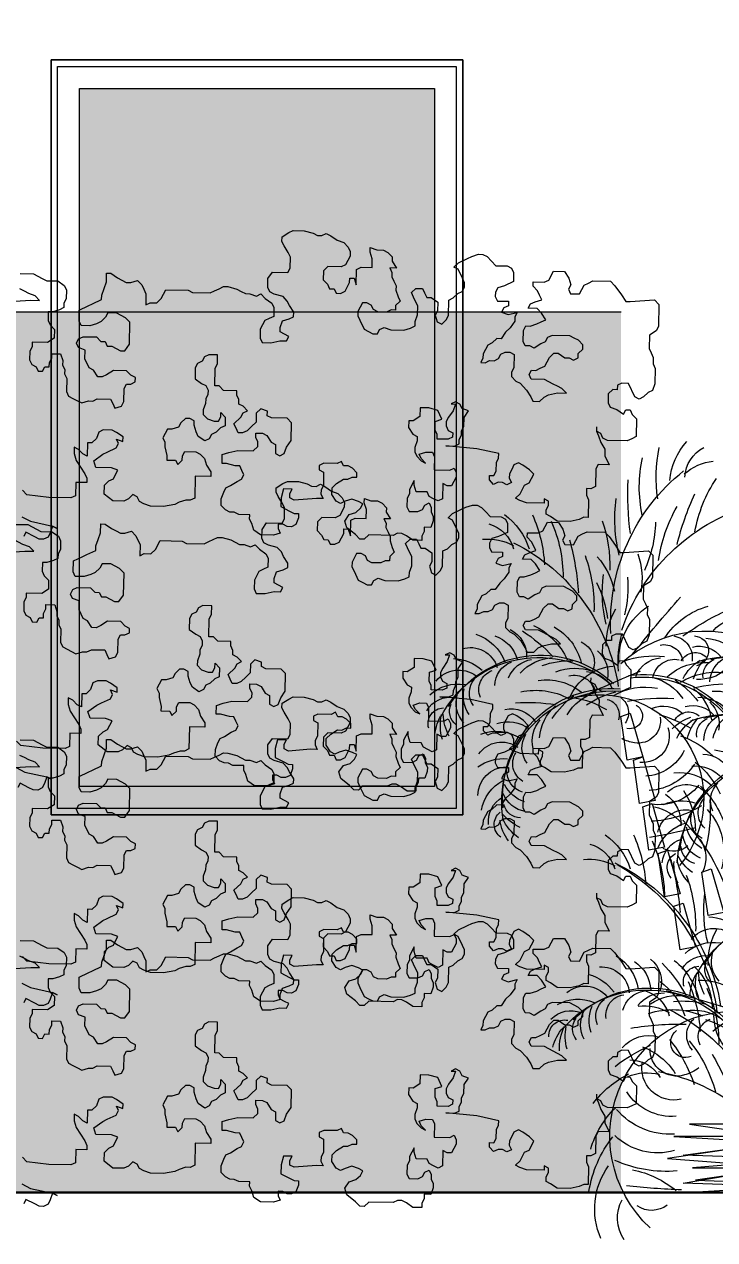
# Model space of a CAD drawing. Header units: metres. Extents: x -44 to 358, y -286 to 66.
# Drawn here: x 191.524 to 193.536, y 25.864 to 29.405 of the extents above; entities that cross this region are included whole.
import ezdxf

# ---------------------------------------------------------------- set-up
doc = ezdxf.new("R2010")
doc.units = ezdxf.units.M
doc.header["$LTSCALE"] = 0.3
doc.header["$PDMODE"] = 3
for name, color, linetype, lineweight in [('A-GLAZ', 7, 'Continuous', 9), ('A-WALL', 7, 'Continuous', 30), ('arbustos', 95, 'Continuous', 0), ('EL0', 7, 'Continuous', 15)]:
    doc.layers.add(name, color=color, linetype=linetype, lineweight=lineweight)
doc.layers.add('DIMENSIONES', color=7, linetype='Continuous')
doc.layers.add('matas', color=74, linetype='Continuous', lineweight=0, transparency=0.6)
doc.layers.add('palmas', color=7, linetype='Continuous', lineweight=0, true_color=0x98b285)
doc.layers.add('PUERTA', color=2, linetype='Continuous', plot=False)
doc.styles.add('ESC100-2mm', font='arial.ttf', dxfattribs={"height": 0.15})
doc.dimstyles.new('DIMS100', dxfattribs={"dimtxt": 0.15, "dimasz": 0.2, "dimexe": 0.1, "dimexo": 0.1, "dimgap": 0.05, "dimtad": 2, "dimzin": 4, "dimdsep": 46, "dimtxsty": 'ESC100-2mm', "dimblk": 'DOTSMALL', "dimcen": 0.1, "dimdle": 0.1, "dimclrd": 256, "dimclre": 256, "dimclrt": 1, "dimadec": 0, "dimazin": 0, "dimtfac": 1, "dimtix": 1, "dimtmove": 2, "dimatfit": 3, "dimfxl": 1, "dimtolj": 1, "dimtzin": 0, "dimlwd": -1, "dimarcsym": 0})

# ---------------------------------------------------------------- blocks, each defined once
blk = doc.blocks.new('M_Fixed1 - VENTANA FIJA 1_20 X 2_20-975470-West')
at = {"layer": 'A-GLAZ'}
for p, q in [((-15.273, 3), (-15.273, 2.0792)), ((-14.073, 3), (-15.273, 3)), ((-15.254, 2.981), (-14.092, 2.981)), ((-15.254, 2.0792), (-15.254, 2.981)), ((-14.092, 2.981), (-14.092, 2.0792)), ((-14.073, 2.0792), (-14.073, 3)), ((-15.19, 2.917), (-14.156, 2.917)), ((-15.19, 2.0792), (-15.19, 2.917)), ((-14.156, 2.917), (-14.156, 2.0792)), ((-15.273, 2.0792), (-15.273, 0.8)), ((-15.254, 1.7762), (-15.254, 2.0792)), ((-15.19, 1.3286), (-15.19, 2.0792)), ((-14.156, 2.0792), (-14.156, 0.883)), ((-14.092, 2.0792), (-14.092, 0.819)), ((-14.073, 0.8), (-14.073, 2.0792)), ((-15.254, 1.228), (-15.254, 1.7754)), ((-15.19, 1.0916), (-15.19, 1.3279)), ((-15.254, 0.819), (-15.254, 1.2277)), ((-15.19, 0.883), (-15.19, 1.0909)), ((-14.156, 0.883), (-15.19, 0.883)), ((-14.89, 0.819), (-15.254, 0.819)), ((-14.092, 0.819), (-14.89, 0.819)), ((-15.273, 0.8), (-14.1561, 0.8)), ((-14.1551, 0.8), (-14.073, 0.8))]:
    blk.add_line(p, q, dxfattribs=at)
blk = doc.blocks.new('_DotSmall')
at = {"layer": 'PUERTA', "color": 0, "linetype": 'Continuous', "const_width": 0.5}
blk.add_lwpolyline([(-0.0625, 0, 1), (0.0625, 0, 1)], format="xyb", close=True, dxfattribs=at)
blk = doc.blocks.new('*D988')
at = {"layer": 'DEFPOINTS', "color": 0, "transparency": 16777216}
for p in [(193.5192, 36.7058), (178.5755, 26.3012), (178.8578, 26.3012)]:
    blk.add_point(p, dxfattribs=at)
at = {"layer": 'DIMENSIONES', "transparency": 16777216}
blk.add_line((178.5755, 36.8058), (178.5755, 26.2012), dxfattribs=at)
at = {"layer": 'DIMENSIONES', "lineweight": -2, "transparency": 16777216}
for p, q in [((178.6755, 36.7058), (178.5755, 36.7058)), ((178.6755, 26.3012), (178.5755, 26.3012))]:
    blk.add_line(p, q, dxfattribs=at)
at = {"layer": 'DIMENSIONES', "transparency": 16777216, "xscale": 0.2, "yscale": 0.2, "zscale": 0.2}
for p, rotation in [((178.5755, 36.7058), 90), ((178.5755, 26.3012), 270)]:
    blk.add_blockref('_DotSmall', p, dxfattribs=dict(at, rotation=rotation))
at = {"layer": 'DIMENSIONES', "color": 5, "transparency": 16777216, "insert": (178.449, 31.5035), "char_height": 0.15, "attachment_point": 5, "rotation": 90, "style": 'ESC100-2mm'}
blk.add_mtext('\\A1;10.40', dxfattribs=at)
blk = doc.blocks.new('A$C65AF79D4')
at = {"layer": 'matas'}
for p, q in [((1525.8, 1611.7), (1487.7, 1478.3)), ((1554.4, 1602.1), (1525.8, 1611.7)), ((1535.4, 1468.7), (1554.4, 1602.1)), ((1487.7, 1478.3), (1449.5, 1344.9)), ((1487.7, 1478.3), (1535.4, 1468.7)), ((1516.3, 1468.7), (1487.7, 1478.3)), ((1497.2, 1335.3), (1516.3, 1468.7)), ((1449.5, 1344.9), (1497.2, 1335.3)), ((1459.1, 1335.3), (1420.9, 1201.9)), ((1487.7, 1325.8), (1459.1, 1335.3)), ((1468.6, 1192.4), (1487.7, 1325.8)), ((1411.4, 1192.4), (1373.2, 1059)), ((1440, 1182.9), (1411.4, 1192.4)), ((1420.9, 1201.9), (1468.6, 1192.4)), ((1420.9, 1049.4), (1440, 1182.9)), ((1277.9, 1135.2), (1239.7, 1001.8)), ((1306.5, 1125.7), (1277.9, 1135.2)), ((1287.4, 992.3), (1306.5, 1125.7)), ((1373.2, 1059), (1420.9, 1049.4)), ((1363.7, 1030.4), (1325.6, 897)), ((1392.3, 1020.9), (1363.7, 1030.4)), ((1373.2, 887.5), (1392.3, 1020.9)), ((1239.7, 1001.8), (1287.4, 992.3)), ((1325.6, 897), (1373.2, 887.5)), ((1344.6, 353.8), (1087.1, 315.7)), ((1173, 353.8), (1344.6, 353.8)), ((1392.3, 315.7), (1058.5, 296.6)), ((1087.1, 315.7), (1392.3, 315.7)), ((1363.7, 258.5), (1087.1, 296.6)), ((1087.1, 296.6), (1411.4, 249)), ((1411.4, 249), (791.5, 201.4)), ((848.7, 258.5), (1335.1, 220.4)), ((1058.5, 249), (1363.7, 258.5)), ((1335.1, 220.4), (1058.5, 220.4)), ((1058.5, 220.4), (1325.6, 182.3)), ((1363.7, 172.8), (1144.4, 210.9)), ((1049, 163.2), (1363.7, 172.8)), ((1354.2, 144.2), (1049, 163.2)), ((1325.6, 182.3), (1058.5, 172.8)), ((896.4, 144.2), (1354.2, 144.2))]:
    blk.add_line(p, q, dxfattribs=at)
for centre, radius, start, end in [((1249.9, 2329.7), 108.7, 2.8748, 62.3698), ((1200.9, 2306.3), 204.9, 5.2091, 42.0881), ((1007.4, 2334.3), 439, 351.3348, 11.9587), ((1257.3, 2230.3), 153.9, 47.8771, 84.7202), ((1079.2, 2305.5), 419, 348.035, 12.2414), ((996.1, 1891.3), 590, 356.5728, 51.6083), ((914.7, 2096.3), 419, 9.821, 34.0275), ((660.7, 2280.2), 872.8, 352.2078, 3.0234), ((535.6, 1917.5), 872.8, 13.9938, 24.8094), ((991.3, 1680.8), 590, 18.3589, 73.3943), ((977.7, 2014.3), 465.8, 8.0967, 29.6144), ((1107.2, 2206), 465.8, 346.3107, 7.8284), ((1837.4, 2208.6), 389.2, 181.6466, 204.2836), ((1977.6, 2067.3), 389.2, 159.8606, 182.4975), ((2150.6, 2028.2), 419, 155.791, 179.9974), ((2226.7, 2041.5), 439, 156.0737, 176.6976), ((2031.6, 2054.3), 204.9, 125.9443, 162.8233), ((1988.5, 2087.3), 108.7, 105.6626, 165.1576), ((2145.9, 1605.8), 590, 116.4241, 171.4596), ((2554.7, 1916.7), 872.8, 165.009, 175.8246), ((1960.7, 1991.6), 153.9, 83.3122, 120.1553), ((1713.5, 2023.9), 223.8, 160.0727, 190.6057), ((1794, 1941.8), 223.8, 138.2867, 168.8197), ((2102.5, 1936.7), 465.8, 160.204, 181.7217), ((1881.8, 1998.6), 348.7, 175.149, 194.0882), ((1940.9, 1855.8), 348.7, 153.363, 172.3022), ((1222.3, 1981.5), 389.2, 345.5349, 8.1718), ((1226.4, 1717.4), 230.5, 32.6053, 74.6687), ((-2378.9, -1334.7), 4997.2, 38.7401, 41.3644), ((1368.3, 1775.6), 192.9, 356.7038, 58.2816), ((1190.8, 1795.2), 106.6, 39.2112, 106.1063), ((884.3, 1178.5), 824.4, 54.3706, 66.1781), ((1375.8, 1820.7), 223.8, 359.2127, 29.7457), ((1297, 1481.4), 382.4, 47.675, 193.4443), ((1844.5, 1725.7), 173.2, 119.5823, 166.2721), ((1915.3, 1686.4), 215.6, 115.5398, 155.4907), ((2149.6, 1421.5), 531.2, 123.552, 136.8451), ((1932, 1788), 88.6, 115.3589, 183.5448), ((1301.4, 1712.5), 129.5, 92.9222, 144.4379), ((1297.8, 1800.7), 82, 144.2541, 252.6427), ((1332.2, 1802.6), 46.1, 93.356, 257.8398), ((1403.1, 1782), 67.4, 98.9374, 188.9654), ((1214.3, 1767), 348.7, 355.7302, 14.6694), ((1704.2, 1767.8), 68.4, 113.7259, 203.7349), ((1976.8, 1746.3), 109.2, 109.4857, 164.3414), ((2040.2, 1721.3), 138.7, 107.3811, 159.7079), ((1314.6, 1733.4), 83.8, 75.5848, 144.1444), ((1327, 1749.3), 48.4, 28.7904, 133.9232), ((1422, 1764), 57.9, 77.3653, 172.5769), ((1452.2, 1494.3), 292.9, 71.1455, 96.184), ((1800.9, 1459.5), 330.6, 31.6098, 132.6879), ((1684.3, 1734.1), 90.1, 129.7822, 193.326), ((2015.7, 1727.2), 85.9, 72.907, 162.9518), ((1204, 1454.5), 330.6, 76.8291, 177.9073), ((1220.6, 1436.7), 348.3, 73.5747, 175.0661), ((1194.1, 1704.8), 87.8, 2.2514, 61.5427), ((1249.9, 1726), 53.4, 353.4074, 69.612), ((1297.4, 1594.6), 173.2, 48.2361, 94.9259), ((1192.3, 1676.5), 145.5, 16.3067, 43.7906), ((1235.2, 1649.3), 146.4, 28.2155, 58.4665), ((1389.2, 1708.7), 68.4, 10.7733, 100.7824), ((1424.7, 1692.2), 90.1, 21.1823, 84.7261), ((1563.7, 1596.2), 160.8, 23.1018, 84.6795), ((1805.8, 1443.1), 339.3, 27.6438, 130.7287), ((1695.6, 1589.9), 159.8, 68.7894, 109.7881), ((1705.5, 1486.9), 285.9, 71.5445, 90.8148), ((1754.8, 1637), 145.8, 42.1641, 86.1207), ((1811.1, 1682.8), 95.7, 23.3914, 79.5765), ((1863.7, 1696.5), 76.8, 0.1277, 70.1807), ((2073.7, 1638.9), 140.9, 92.6091, 131.937), ((1489.4, 1383.5), 339.3, 83.7795, 186.8644), ((1484.2, 1399.9), 330.6, 81.8203, 182.8985), ((1261.3, 1522), 215.6, 59.0175, 98.9684), ((1319.5, 1869.9), 154.5, 252.6427, 271.1094), ((1547.2, 1476.5), 285.9, 123.6935, 142.9638), ((1497, 1567), 159.8, 104.7201, 145.7188), ((-81.1, -2113.8), 4164.3, 65.1381, 67.7623), ((1662.9, 1649.4), 90.1, 92.1218, 155.6656), ((1698, 1660.1), 68.4, 76.0655, 166.0746), ((1783.4, 1541), 173.2, 81.922, 128.6118), ((1927, 1684.1), 62.7, 337.5109, 69.3518), ((2050.9, 1655.6), 88.6, 38.1462, 126.7141), ((1952.4, 1674.2), 66.3, 324.1047, 39.7671), ((1261.9, 1591.5), 88.6, 81.2326, 169.8005), ((1218.3, 1171.1), 531.2, 77.6632, 90.9562), ((1421.6, 1572.2), 145.8, 128.3876, 172.3442), ((1479.4, 1500.1), 192.1, 59.0032, 101.0666), ((1586.2, 1356.9), 330.6, 353.9494, 95.0276), ((1580.1, 1340.9), 339.3, 349.9834, 93.0684), ((1505.5, 1410.7), 274.2, 55.7592, 76.4836), ((1582.6, 1524.4), 159.8, 31.129, 72.1277), ((1815.5, 1466.6), 215.6, 77.8795, 117.8304), ((1931, 1665.8), 106, 326.8228, 11.596), ((2052.6, 1572), 129.5, 47.7029, 99.2186), ((1320.3, 1531.6), 129.5, 90.7893, 142.305), ((1349.2, 1578.1), 95.7, 134.9317, 191.1169), ((1619.4, 1350.1), 318.7, 74.0729, 219.8422), ((1423.6, 971.2), 687, 80.7686, 92.576), ((1587.2, 1613.8), 56.2, 125.3353, 215.3633), ((1608, 1607.4), 48.3, 103.7632, 198.9748), ((1730.5, 1417.3), 244.1, 97.5434, 122.582), ((1527.5, 1436.9), 285.9, 33.8841, 53.1544), ((1839.1, 1113.8), 531.2, 85.8916, 99.1847), ((1971.6, 1642.8), 87.8, 317.0321, 16.3234), ((2025.9, 1618.1), 53.4, 308.1881, 24.3927), ((2076.7, 1577.4), 83.8, 30.3655, 98.925), ((1213.3, 1277.5), 330.6, 74.6962, 175.7744), ((1228.1, 1268.9), 339.3, 70.7302, 173.8152), ((1167.4, 1517.1), 106, 9.9092, 54.6825), ((1212.7, 1527.9), 87.8, 0.1185, 59.4098), ((1334.2, 1552), 83.8, 73.4519, 142.0115), ((1347.2, 1567.5), 48.4, 26.6575, 131.7904), ((1554.9, 1199.4), 425, 106.1009, 120.3401), ((1423.9, 1545), 88.9, 65.6091, 132.5042), ((1526.7, 1602.9), 38.4, 119.7539, 284.2378), ((1658.2, 1525.5), 145.8, 4.5037, 48.4603), ((1890.7, 1536.9), 88.6, 77.6985, 145.8844), ((1953, 1612.3), 145.5, 331.0874, 358.5713), ((2096.8, 1579.8), 48.4, 343.571, 88.7039), ((1961.2, 1574.5), 146.4, 342.9962, 13.2472), ((1986.3, 1535.3), 138, 0.7082, 29.1484), ((1269.3, 1547), 53.4, 351.2746, 67.4792), ((1209.8, 1499.7), 145.5, 14.1738, 41.6577), ((1251.7, 1470.9), 146.4, 26.0826, 56.3336), ((1298, 1468.5), 138, 43.7946, 72.2348), ((1487.8, 1542.2), 81.4, 161.1055, 276.2383), ((1501.8, 1588.8), 68.3, 170.652, 279.0406), ((1730.7, 1527.4), 95.7, 345.731, 41.9161), ((1900.7, 1476.5), 109.2, 71.8253, 126.6811), ((1462.3, 1287.3), 270.9, 109.5847, 134.6235), ((1492.3, 1648.5), 128.8, 279.0406, 297.5073), ((1780.8, 1506.2), 76.8, 322.4674, 32.5203), ((1935.6, 1418), 138.7, 69.7207, 122.0475), ((1344.5, 973.9), 531.2, 98.3293, 111.6224), ((1485, 1556.6), 137.2, 205.1866, 267.1375), ((1823.2, 1457.7), 62.7, 299.8505, 31.6915), ((1919.8, 1437.7), 85.9, 35.2467, 125.2914), ((1045.2, 1156.8), 330.6, 6.387, 107.4652), ((1042.7, 1139.8), 339.3, 2.4211, 105.506), ((1303.8, 1398.1), 88.6, 90.1362, 158.3221), ((1477.9, 1264.3), 248.6, 127.4233, 156.0302), ((1479.8, 1554), 179.3, 212.9558, 266.1037), ((1911.9, 1332.3), 140.9, 54.9488, 94.2767), ((1326.6, 1341.3), 109.2, 84.263, 139.1187), ((1373.3, 1291.7), 138.7, 82.1584, 134.4851), ((1837.3, 1434.3), 66.3, 286.4444, 2.1067), ((1903.9, 1359.4), 88.6, 0.4858, 89.0537), ((1517.5, 1174.7), 297.4, 134.0084, 163.6893), ((1203.1, 1344.5), 76.8, 334.905, 44.9579), ((1353.6, 1307.5), 85.9, 47.6843, 137.729), ((1439.8, 1490.2), 158.4, 218.6598, 278.1549), ((1815.3, 1440.7), 106, 289.1624, 333.9357), ((1854.2, 1292.1), 129.5, 10.0425, 61.5582), ((1719.8, 1309.5), 439, 175.1757, 195.7995), ((1255, 1306.2), 62.7, 312.2881, 44.1291), ((1531.2, 1257.7), 204.9, 145.0462, 181.9252), ((1368.5, 1202.9), 140.9, 67.3864, 106.7143), ((1479.7, 1274.8), 108.7, 124.7645, 184.2595), ((1833.3, 1397.7), 87.8, 279.3717, 338.663), ((1876.6, 1281.7), 83.8, 352.7051, 61.2647), ((1426.8, 1188.4), 187.6, 136.8228, 196.318), ((1273.8, 1286.5), 66.3, 298.882, 14.5444), ((1476.9, 1603.3), 322.5, 238.419, 267.359), ((1354.9, 1227.7), 88.6, 12.9234, 101.4913), ((1484.7, 1175.3), 153.9, 102.4142, 139.2573), ((1861.2, 1345), 53.4, 270.5278, 346.7324), ((1805, 1396), 145.5, 293.427, 320.9109), ((1894, 1271.4), 48.4, 305.9107, 51.0436), ((1786, 871.3), 590, 135.526, 190.5615), ((1320.9, 1151.3), 129.5, 22.4802, 73.9959), ((1783.4, 1350), 146.4, 305.3358, 335.5868), ((1788.4, 1304), 138, 323.0478, 351.488), ((1250.9, 1288), 106, 301.6, 346.3733), ((1277.7, 1249.9), 87.8, 291.8093, 351.1007), ((1770.4, 3017.9), 1812, 255.893, 260.366), ((1916.2, 1059), 439, 155.6413, 176.2652), ((1721.2, 1073.2), 204.9, 125.5119, 162.3908), ((1393.7, 1169), 99.3, 144.439, 206.3898), ((1316.4, 1204.4), 53.4, 282.9654, 359.17), ((1393, 1255), 65.8, 228.5624, 299.3316), ((1345, 1145.9), 83.8, 5.1428, 73.7023), ((1839.9, 1046.3), 419, 155.3585, 179.5649), ((1678.4, 1106.6), 108.7, 105.2301, 164.7251), ((1832.1, 623.9), 590, 115.9917, 171.0271), ((1250.4, 1242.1), 145.5, 305.8647, 333.3485), ((1239.2, 1192.6), 146.4, 317.7734, 348.0244), ((2243.2, 931.7), 872.8, 164.5766, 175.3922), ((1254, 1148.7), 138, 335.4855, 3.9256), ((1364.2, 1139.6), 48.4, 318.3483, 63.4812), ((1649.8, 1011.1), 153.9, 82.8798, 119.7229), ((1862.2, 618.5), 607.1, 119.1416, 172.4829), ((1791.2, 955.1), 465.8, 159.7716, 181.2893), ((911.3, 1006.6), 389.2, 345.1024, 7.7394), ((1018.9, 668.5), 330.6, 31.6098, 132.6879), ((1023.8, 652.1), 339.3, 27.6438, 130.7287), ((1291.7, 848), 140.9, 92.6091, 131.937), ((1268.9, 864.7), 88.6, 38.1462, 126.7141), ((1063.6, 844.6), 223.8, 358.7803, 29.3133), ((1270.6, 781), 129.5, 47.7029, 99.2186), ((1189.6, 851.9), 87.8, 317.0321, 16.3234), ((1294.7, 786.4), 83.8, 30.3655, 98.925), ((1519.1, 789.7), 88.6, 128.483, 196.6689), ((1639.6, 749.4), 138.7, 120.5052, 172.832), ((1448, 709.2), 173.2, 132.7065, 179.3963), ((1243.9, 827.1), 53.4, 308.1881, 24.3927), ((1526, 687), 215.6, 128.664, 168.6149), ((1314.8, 788.9), 48.4, 343.571, 88.7039), ((1814.3, 482.3), 531.2, 136.6761, 149.9692), ((1572.2, 759.4), 109.2, 122.6098, 177.4656), ((1614.4, 749.6), 85.9, 86.0312, 176.0759), ((1310.9, 601.4), 192.9, 87.797, 149.3748), ((1171, 821.4), 145.5, 331.0874, 358.5713), ((1749.9, 612.1), 439, 156.0737, 176.6976), ((1179.2, 783.6), 146.4, 342.9962, 13.2472), ((1204.3, 744.4), 138, 0.7082, 29.1484), ((1554.8, 624.9), 204.9, 125.9443, 162.8233), ((1691, 676.8), 140.9, 105.7333, 145.0612), ((1466, 440), 330.6, 44.7339, 145.8121), ((2684.7, -4070.7), 4997.2, 104.7143, 107.3385), ((1474.6, 425.2), 339.3, 40.7679, 143.8529), ((1673.7, 598.8), 419, 155.791, 179.9974), ((1380.9, 602.4), 145.8, 55.2882, 99.2448), ((1511.7, 657.9), 108.7, 105.6626, 165.1576), ((1425.3, 659.8), 95.7, 36.5155, 92.7006), ((1473.4, 685.2), 76.8, 13.2519, 83.3048), ((1537.8, 687.4), 62.7, 350.635, 82.476), ((1665, 687.8), 88.6, 51.2703, 139.8382), ((1366.9, 445.1), 285.9, 84.6686, 103.9389), ((1483.9, 562.2), 153.9, 83.3122, 120.1553), ((1564.8, 683.6), 66.3, 337.2289, 52.8912), ((1685.7, 606.8), 129.5, 60.827, 112.3427), ((1545.9, 670.6), 106, 339.9469, 24.7202), ((1669.1, 176.4), 590, 116.4241, 171.4596), ((1205.9, 317.5), 382.4, 312.6343, 98.4037), ((1084.3, 414.8), 292.9, 49.8946, 74.9332), ((1109, 688.1), 160.8, 297.8691, 359.4469), ((1373.3, 411.5), 274.2, 106.5437, 127.2681), ((1333.9, 543.2), 159.8, 81.9135, 122.9122), ((1259.9, 621.7), 57.9, 333.5017, 68.7134), ((1396.1, 473.9), 230.5, 71.41, 113.4733), ((1285.6, 626.1), 67.4, 317.1133, 47.1412), ((1590.6, 657.3), 87.8, 330.1562, 29.4475), ((1707.9, 617.5), 83.8, 43.4896, 112.0492), ((1649.2, 645.6), 53.4, 321.3123, 37.5169), ((1726.9, 624.4), 48.4, 356.6952, 101.8281), ((1355.9, 603.6), 46.1, 248.2388, 52.7227), ((1379.3, -164.1), 824.4, 79.9005, 91.708), ((1579.5, 623.4), 145.5, 344.2115, 11.6954), ((1596, 588.5), 146.4, 356.1203, 26.3713), ((1629.4, 556), 138, 13.8323, 42.2725), ((1668.9, 342.6), 419, 140.5431, 164.7495), ((1745.9, 335.4), 439, 140.8259, 161.4497), ((1469.1, 518.6), 106.6, 39.9723, 106.8675), ((2029.4, 128.7), 872.8, 149.7612, 160.5767), ((1383.4, 582.9), 82, 253.436, 1.8245), ((1561, 399), 204.9, 110.6964, 147.5754), ((1259, 128), 510, 52.1364, 66.3756), ((1404.1, 652.4), 154.5, 234.9692, 253.436), ((1392.7, 525.3), 97.7, 256.2382, 11.3711), ((1528.1, 442.2), 108.7, 90.4147, 149.9097), ((1553.3, -63.7), 590, 101.1762, 156.2117), ((1476.1, 357.2), 153.9, 68.0644, 104.9075), ((1383, 218), 325.1, 37.853, 62.8919), ((1398.2, 542), 164.7, 265.3391, 327.2899), ((1404.1, 538.1), 215.1, 266.3728, 319.5208), ((1360.8, 193.1), 298.3, 16.4463, 45.0532), ((1441.6, 455.8), 190.1, 254.3216, 313.8168), ((1299.6, 92.8), 356.9, 8.7873, 38.4681), ((1415.2, 596.2), 387, 265.1176, 294.0575), ((1409.7, 94.7), 225.1, 336.1585, 35.6538), ((1575.8, -79.1), 298.3, 101.0254, 129.6323), ((1288.4, 2325.3), 2174.4, 272.1105, 276.5836), ((1446, 66.5), 119.1, 326.0867, 28.0376), ((1460.3, 168.7), 78.9, 233.145, 303.9141)]:
    blk.add_arc(centre, radius, start, end, dxfattribs=at)
blk = doc.blocks.new('cay11')
at = {"layer": 'palmas'}
for points in [[(-2819.7, -72.6), (-2819.7, -43.6), (-2834.3, -14.5), (-2848.8, 29), (-2877.9, 72.6), (-2877.9, 116.2), (-2907, 174.2), (-2834.3, 174.2), (-2819.7, 203.3), (-2819.7, 319.4), (-2790.7, 334), (-2761.6, 334), (-2761.6, 377.5), (-2776.1, 406.6), (-2776.1, 522.7), (-2747.1, 522.7), (-2718, 537.2), (-2659.9, 551.8), (-2572.7, 551.8), (-2529, 522.7), (-2500, 508.2), (-2500, 479.2), (-2514.5, 450.1), (-2514.5, 421.1), (-2485.4, 406.6), (-2485.4, 435.6), (-2369.2, 435.6), (-2325.6, 421.1), (-2296.5, 406.6), (-2325.6, 377.5), (-2354.6, 319.4), (-2383.7, 304.9), (-2412.8, 246.8), (-2383.7, 217.8), (-2340.1, 188.8), (-2311, 174.2), (-2282, 188.8), (-2267.4, 217.8), (-2252.9, 246.8), (-2252.9, 275.9), (-2267.4, 304.9), (-2238.4, 319.4), (-2209.3, 304.9), (-2180.2, 304.9), (-2151.1, 319.4), (-2122.1, 290.4), (-2122.1, 261.4), (-2151.1, 261.4), (-2165.7, 232.3), (-2165.7, 174.2), (-2180.2, 145.2), (-2180.2, 116.2), (-2034.9, 87.1), (-1831.4, 72.6), (-1889.5, 72.6), (-1918.6, 58.1), (-1918.6, 29), (-1933.1, 0), (-1933.1, -29), (-1947.7, -58.1), (-1947.7, -116.2), (-1976.7, -159.7), (-1933.1, -174.2), (-1918.6, -203.3), (-1889.5, -217.8), (-1860.5, -203.3), (-1889.5, -203.3), (-1875, -159.7), (-1845.9, -116.2), (-1831.4, -87.1), (-1831.4, -58.1), (-1845.9, -29), (-1875, -14.5), (-1875, 14.5), (-1845.9, 29), (-1773.2, 29), (-1773.2, 0), (-1758.7, -29), (-1758.7, -87.1), (-1802.3, -101.6), (-1773.2, -159.7), (-1715.1, -174.2), (-1657, -174.2), (-1657, -116.2), (-1613.4, -87.1), (-1584.3, -87.1), (-1584.3, -43.6), (-1613.4, 0), (-1642.4, 14.5), (-1642.4, 43.6), (-1627.9, 87.1), (-1627.9, 116.2), (-1642.4, 145.2), (-1671.5, 174.2), (-1700.6, 188.8), (-1671.5, 159.7), (-1657, 130.7), (-1700.6, 116.2), (-1744.2, 116.2), (-1758.7, 145.2), (-1758.7, 232.3), (-1860.5, 232.3), (-1889.5, 217.8), (-1904.1, 246.8), (-1904.1, 275.9), (-1875, 334), (-1845.9, 334), (-1816.8, 319.4), (-1816.8, 421.1), (-1787.8, 435.6), (-1758.7, 421.1), (-1729.6, 406.6), (-1715.1, 377.5), (-1642.4, 377.5), (-1627.9, 334), (-1627.9, 304.9), (-1598.8, 363), (-1598.8, 392), (-1584.3, 421.1), (-1584.3, 479.2), (-1598.8, 508.2), (-1657, 508.2), (-1686, 493.7), (-1700.6, 464.6), (-1729.6, 450.1), (-1744.2, 479.2), (-1744.2, 508.2), (-1758.7, 537.2), (-1758.7, 566.3), (-1744.2, 609.8), (-1700.6, 609.8), (-1700.6, 638.9), (-1686, 667.9), (-1686, 697), (-1627.9, 697), (-1584.3, 667.9), (-1555.2, 653.4), (-1526.2, 653.4), (-1497.1, 667.9), (-1337.2, 667.9), (-1308.1, 697), (-1279.1, 697), (-1250, 667.9), (-1191.9, 624.4), (-1177.3, 580.8), (-1206.4, 537.2), (-1250, 522.7), (-1279.1, 493.7), (-1293.6, 464.6), (-1264.5, 450.1), (-1220.9, 435.6), (-1177.3, 450.1), (-1148.2, 464.6), (-1119.2, 450.1), (-1090.1, 406.6), (-1090.1, 363), (-1119.2, 334), (-1162.8, 304.9), (-1191.9, 304.9), (-1220.9, 290.4), (-1250, 290.4), (-1250, 261.4), (-1220.9, 232.3), (-1191.9, 217.8), (-1162.8, 217.8), (-1148.2, 188.8), (-1119.2, 203.3), (-1032, 203.3), (-1002.9, 217.8), (-1002.9, 246.8), (-1032, 261.4), (-1032, 348.5), (-1017.4, 377.5), (-1017.4, 406.6), (-1032, 435.6), (-988.4, 435.6), (-843, 450.1), (-813.9, 435.6), (-813.9, 406.6), (-828.5, 377.5), (-770.3, 377.5), (-755.8, 435.6), (-755.8, 493.7), (-813.9, 522.7), (-843, 537.2), (-872.1, 537.2), (-872.1, 566.3), (-857.6, 609.8), (-828.5, 624.4), (-799.4, 624.4), (-770.3, 609.8), (-741.3, 609.8), (-741.3, 638.9), (-755.8, 667.9), (-712.2, 682.4), (-625, 682.4), (-581.4, 653.4), (-566.9, 609.8), (-552.3, 580.8), (-552.3, 551.8), (-479.6, 551.8), (-450.6, 537.2), (-421.5, 537.2), (-392.4, 522.7), (-363.4, 493.7), (-363.4, 450.1), (-377.9, 406.6), (-392.4, 377.5), (-421.5, 363), (-465.1, 334), (-494.2, 319.4), (-508.7, 290.4), (-494.2, 261.4), (-479.6, 232.3), (-450.6, 232.3), (-392.4, 217.8), (-363.4, 217.8), (-363.4, 159.7), (-407, 145.2), (-465.1, 130.7), (-566.9, 130.7), (-595.9, 101.6), (-595.9, 72.6), (-581.4, 43.6), (-581.4, 14.5), (-625, 14.5), (-654.1, 29), (-683.1, 72.6), (-712.2, 87.1), (-712.2, 145.2), (-741.3, 159.7), (-770.3, 145.2), (-784.9, 101.6), (-813.9, 58.1), (-813.9, -58.1), (-784.9, -87.1), (-683.1, -87.1), (-654.1, -101.6), (-654.1, -130.7), (-610.5, -145.2), (-581.4, -116.2), (-581.4, -58.1), (-552.3, -29), (-523.3, 0), (-494.2, 14.5), (-465.1, 14.5), (-450.6, -14.5), (-436, -43.6), (-479.6, -87.1), (-494.2, -116.2), (-523.3, -130.7), (-494.2, -159.7), (-465.1, -174.2), (-465.1, -203.3), (-450.6, -232.3), (-450.6, -261.4), (-363.4, -261.4), (-334.3, -290.4), (-305.2, -290.4), (-305.2, -406.6), (-319.8, -435.6), (-319.8, -493.7), (-261.6, -493.7), (-232.6, -479.2), (-218, -450.1), (-189, -435.6), (-174.4, -406.6), (-174.4, -334), (-218, -304.9), (-247.1, -290.4), (-261.6, -261.4), (-261.6, -232.3), (-247.1, -203.3), (-247.1, -174.2), (-232.6, -130.7), (-232.6, -101.6), (-261.6, -72.6), (-305.2, -58.1), (-334.3, -58.1), (-348.8, -87.1), (-348.8, -116.2), (-377.9, -87.1), (-377.9, -29), (-348.8, -14.5), (-319.8, 14.5), (-290.7, 29), (-276.2, 58.1), (-247.1, 72.6), (-203.5, 43.6), (-189, 14.5), (-174.4, -29), (-174.4, -58.1), (-145.3, -72.6), (-116.3, -72.6), (-87.2, -43.6), (-72.7, -14.5), (-29.1, 0), (0, 0), (14.5, 29), (29.1, 58.1), (14.5, 87.1), (14.5, 116.2), (0, 174.2), (0, 203.3), (-58.1, 203.3), (-72.7, 232.3), (-101.7, 203.3), (-101.7, 174.2), (-116.3, 145.2), (-189, 145.2), (-218, 159.7), (-247.1, 188.8), (-261.6, 232.3), (-290.7, 275.9), (-290.7, 304.9), (-189, 304.9), (-189, 450.1), (-159.9, 464.6), (-130.8, 464.6), (-87.2, 479.2), (-58.1, 493.7), (14.5, 508.2), (101.7, 508.2), (145.3, 493.7), (174.4, 479.2), (189, 450.1), (218, 435.6), (247.1, 464.6), (276.2, 479.2), (348.8, 479.2), (407, 435.6), (407, 377.5), (377.9, 348.5), (348.8, 334), (334.3, 304.9), (319.8, 275.9), (363.4, 261.4), (465.1, 261.4), (479.6, 217.8), (421.5, 174.2), (392.4, 159.7), (334.3, 130.7), (319.8, 101.6), (334.3, 72.6), (290.7, 87.1), (290.7, 58.1), (334.3, 29), (363.4, 14.5), (421.5, 14.5), (450.6, 29), (465.1, 72.6), (494.2, 101.6), (523.3, 101.6), (523.3, 188.8), (552.3, 174.2), (581.4, 145.2), (610.5, 130.7), (610.5, 174.2), (595.9, 217.8), (537.8, 304.9), (523.3, 334), (523.3, 363), (595.9, 363), (595.9, 450.1), (625, 464.6), (770.3, 464.6), (915.7, 450.1), (944.8, 421.1)], [(944.8, 595.3), (886.6, 624.4), (741.3, 653.4), (712.2, 667.9), (741.3, 653.4), (755.8, 697), (770.3, 726), (799.4, 740.5), (828.5, 740.5), (857.6, 726), (915.7, 697), (930.2, 726)], [(1090.1, -813.1), (915.7, -827.6), (857.6, -827.6), (886.6, -856.7), (930.2, -871.2), (959.3, -885.7), (988.4, -900.2)], [(988.4, -1001.9), (901.2, -1001.9), (872.1, -987.4), (843, -972.8), (813.9, -958.3), (741.3, -958.3), (697.7, -929.3), (683.1, -900.2), (683.1, -842.2), (697.7, -813.1), (697.7, -784.1), (726.7, -769.6), (770.3, -755), (799.4, -755), (799.4, -697), (784.9, -667.9), (755.8, -638.9), (755.8, -580.8), (799.4, -551.8), (901.2, -551.8), (901.2, -522.7), (915.7, -493.7), (915.7, -435.6), (901.2, -406.6), (872.1, -392), (857.6, -363), (828.5, -363), (813.9, -392), (784.9, -392), (784.9, -421.1), (770.3, -450.1), (770.3, -479.2), (712.2, -479.2), (697.7, -435.6), (697.7, -406.6), (683.1, -377.5), (683.1, -348.5), (668.6, -319.4), (668.6, -232.3), (654.1, -203.3), (625, -188.8), (595.9, -174.2), (566.9, -159.7), (523.3, -174.2), (494.2, -174.2), (465.1, -188.8), (377.9, -188.8), (363.4, -159.7), (348.8, -130.7), (305.2, -145.2), (290.7, -174.2), (290.7, -261.4), (276.2, -290.4), (247.1, -290.4), (218, -304.9), (218, -334), (247.1, -348.5), (276.2, -377.5), (363.4, -377.5), (407, -348.5), (436, -334), (465.1, -334), (494.2, -377.5), (523.3, -392), (552.3, -450.1), (552.3, -508.2), (595.9, -522.7), (610.5, -551.8), (595.9, -580.8), (566.9, -595.3), (479.6, -595.3), (450.6, -566.3), (421.5, -566.3), (407, -537.2), (377.9, -537.2), (348.8, -522.7), (319.8, -508.2), (290.7, -508.2), (261.6, -551.8), (261.6, -697), (290.7, -726), (319.8, -740.5), (348.8, -755), (407, -755), (421.5, -726), (450.6, -697), (479.6, -682.4), (523.3, -667.9), (581.4, -667.9), (595.9, -697), (595.9, -769.6), (537.8, -798.6), (508.7, -813.1), (450.6, -842.2), (450.6, -871.2), (436, -914.8), (421.5, -958.3), (421.5, -1016.4), (392.4, -1016.4), (348.8, -987.4), (319.8, -972.8), (290.7, -958.3), (261.6, -958.3), (218, -972.8), (189, -943.8), (174.4, -914.8), (159.9, -885.7), (159.9, -813.1), (130.8, -827.6), (87.2, -827.6), (58.1, -856.7), (29.1, -914.8), (-116.3, -914.8), (-145.3, -900.2), (-261.6, -900.2), (-290.7, -914.8), (-319.8, -929.3), (-348.8, -943.8), (-377.9, -943.8), (-436, -929.3), (-465.1, -914.8), (-494.2, -900.2), (-523.3, -900.2), (-566.9, -885.7), (-595.9, -900.2), (-625, -871.2), (-668.6, -842.2), (-683.1, -813.1), (-683.1, -755), (-654.1, -740.5), (-625, -726), (-595.9, -667.9), (-595.9, -609.8), (-610.5, -580.8), (-668.6, -580.8), (-726.7, -595.3), (-770.3, -595.3), (-784.9, -624.4), (-755.8, -638.9), (-726.7, -653.4), (-726.7, -682.4), (-741.3, -726), (-784.9, -740.5), (-813.9, -755), (-813.9, -784.1), (-784.9, -827.6), (-770.3, -856.7), (-741.3, -885.7), (-683.1, -900.2), (-654.1, -914.8), (-639.5, -943.8), (-639.5, -1001.9), (-668.6, -1045.4), (-770.3, -1045.4), (-784.9, -1074.5), (-784.9, -1147.1), (-770.3, -1176.1), (-741.3, -1219.7), (-726.7, -1248.7), (-726.7, -1277.8), (-770.3, -1306.8), (-799.4, -1321.3), (-872.1, -1321.3), (-930.2, -1306.8), (-959.3, -1292.3), (-988.4, -1292.3), (-1017.4, -1306.8), (-1046.5, -1292.3), (-1090.1, -1263.2), (-1133.7, -1248.7), (-1162.8, -1219.7), (-1177.3, -1190.6), (-1177.3, -1161.6), (-1162.8, -1132.6), (-1148.2, -1103.5), (-1119.2, -1089), (-1032, -1089), (-1002.9, -1060), (-1002.9, -1001.9), (-1032, -972.8), (-1046.5, -943.8), (-1075.6, -943.8), (-1090.1, -914.8), (-1119.2, -914.8), (-1148.2, -929.3), (-1177.3, -987.4), (-1177.3, -1016.4), (-1206.4, -1016.4), (-1220.9, -972.8), (-1220.9, -1074.5), (-1250, -1089), (-1322.7, -1089), (-1322.7, -1147.1), (-1308.1, -1190.6), (-1308.1, -1219.7), (-1351.7, -1205.2), (-1395.3, -1205.2), (-1424.4, -1190.6), (-1453.5, -1161.6), (-1453.5, -1132.6), (-1482.5, -1089), (-1438.9, -1089), (-1453.5, -1060), (-1453.5, -1030.9), (-1468, -1001.9), (-1482.5, -972.8), (-1482.5, -943.8), (-1497.1, -900.2), (-1511.6, -871.2), (-1482.5, -842.2), (-1482.5, -813.1), (-1453.5, -813.1), (-1424.4, -798.6), (-1366.3, -798.6), (-1337.2, -813.1), (-1322.7, -842.2), (-1293.6, -856.7), (-1264.5, -856.7), (-1235.5, -798.6), (-1235.5, -769.6), (-1250, -740.5), (-1279.1, -682.4), (-1308.1, -667.9), (-1337.2, -653.4), (-1366.3, -653.4), (-1380.8, -682.4), (-1409.9, -697), (-1453.5, -682.4), (-1540.7, -682.4), (-1584.3, -697), (-1613.4, -711.5), (-1613.4, -740.5), (-1627.9, -784.1), (-1627.9, -842.2), (-1598.8, -900.2), (-1584.3, -929.3), (-1613.4, -958.3), (-1657, -958.3), (-1671.5, -929.3), (-1686, -900.2), (-1715.1, -900.2), (-1758.7, -871.2), (-1758.7, -813.1), (-1744.2, -784.1), (-1758.7, -740.5), (-1787.8, -726), (-1816.8, -755), (-1831.4, -784.1), (-1831.4, -885.7), (-1860.5, -900.2), (-1889.5, -929.3), (-1918.6, -943.8), (-1933.1, -972.8), (-1933.1, -1001.9), (-1918.6, -1030.9), (-1889.5, -1089), (-1860.5, -1103.5), (-1889.5, -1132.6), (-1947.7, -1161.6), (-1976.7, -1176.1), (-2020.3, -1190.6), (-2049.4, -1190.6), (-2078.5, -1176.1), (-2107.5, -1147.1), (-2136.6, -1118), (-2209.3, -1118), (-2238.4, -1103.5), (-2252.9, -1074.5), (-2252.9, -1016.4), (-2194.7, -987.4), (-2151.1, -972.8), (-2136.6, -943.8), (-2136.6, -914.8), (-2151.1, -885.7), (-2223.8, -885.7), (-2223.8, -856.7), (-2194.7, -842.2), (-2180.2, -813.1), (-2223.8, -798.6), (-2282, -813.1), (-2267.4, -784.1), (-2267.4, -755), (-2238.4, -711.5), (-2209.3, -682.4), (-2180.2, -638.9), (-2151.1, -638.9), (-2122.1, -609.8), (-2093, -595.3), (-2078.5, -566.3), (-2063.9, -537.2), (-2063.9, -508.2), (-2049.4, -479.2), (-2078.5, -479.2), (-2107.5, -493.7), (-2136.6, -493.7), (-2165.7, -508.2), (-2180.2, -537.2), (-2209.3, -551.8), (-2238.4, -551.8), (-2267.4, -537.2), (-2267.4, -450.1), (-2252.9, -421.1), (-2252.9, -392), (-2282, -363), (-2311, -348.5), (-2354.6, -304.9), (-2383.7, -261.4), (-2398.2, -232.3), (-2441.8, -232.3), (-2470.9, -261.4), (-2500, -275.9), (-2558.1, -290.4), (-2616.3, -290.4), (-2587.2, -319.4), (-2558.1, -334), (-2529, -348.5), (-2500, -363), (-2470.9, -377.5), (-2383.7, -377.5), (-2369.2, -406.6), (-2383.7, -435.6), (-2412.8, -435.6), (-2441.8, -450.1), (-2470.9, -464.6), (-2500, -522.7), (-2529, -551.8), (-2558.1, -551.8), (-2601.7, -522.7), (-2630.8, -522.7), (-2659.9, -508.2), (-2688.9, -522.7), (-2688.9, -551.8), (-2718, -580.8), (-2718, -609.8), (-2688.9, -638.9), (-2659.9, -653.4), (-2630.8, -667.9), (-2514.5, -667.9), (-2485.4, -653.4), (-2470.9, -624.4), (-2441.8, -609.8), (-2398.2, -580.8), (-2369.2, -595.3), (-2340.1, -595.3), (-2325.6, -624.4), (-2325.6, -697), (-2340.1, -726), (-2369.2, -726), (-2412.8, -740.5), (-2441.8, -755), (-2470.9, -769.6), (-2441.8, -813.1), (-2412.8, -842.2), (-2354.6, -842.2), (-2369.2, -871.2), (-2398.2, -885.7), (-2441.8, -900.2), (-2427.3, -929.3), (-2412.8, -958.3), (-2383.7, -987.4), (-2383.7, -1016.4), (-2456.4, -1016.4), (-2485.4, -1030.9), (-2514.5, -1089), (-2587.2, -1089), (-2616.3, -1045.4), (-2630.8, -1001.9), (-2616.3, -972.8), (-2630.8, -943.8), (-2688.9, -943.8), (-2718, -1001.9), (-2747.1, -1016.4), (-2776.1, -1030.9), (-2892.4, -1030.9), (-2921.5, -1001.9), (-2965.1, -943.8), (-2994.2, -900.2), (-3023.2, -900.2), (-3183.1, -914.8), (-3212.2, -885.7), (-3212.2, -740.5), (-3197.6, -711.5), (-3154, -682.4), (-3154, -595.3), (-3168.6, -566.3), (-3183.1, -537.2), (-3183.1, -493.7), (-3197.6, -464.6), (-3197.6, -363), (-3183.1, -319.4), (-3154, -304.9), (-3125, -275.9), (-3095.9, -261.4), (-3066.8, -275.9), (-3023.2, -363), (-2979.6, -363), (-2950.6, -348.5), (-2950.6, -319.4), (-2921.5, -319.4), (-2892.4, -290.4), (-2892.4, -232.3), (-2907, -203.3), (-2950.6, -188.8), (-2994.2, -159.7), (-3008.7, -188.8), (-3037.8, -188.8), (-3052.3, -159.7), (-3081.4, -130.7), (-3081.4, -14.5), (-3052.3, 0), (-3023.2, 14.5), (-2892.4, 14.5), (-2863.3, 0), (-2848.8, -29), (-2819.7, -43.6)]]:
    blk.add_lwpolyline(points, dxfattribs=at)

msp = doc.modelspace()

# ---------------------------------------------------------------- hatches: boundary and pattern name
at = {"layer": 'arbustos', "true_color": 0x9cad8a}
h = msp.add_hatch(dxfattribs=at)
h.set_pattern_fill('CROSS', color=253, scale=0.01, style=0)
h.set_pattern_definition([(0, (191.64658, 27.491524), (0.0635, 0.0635), [0.03175, -0.09525]), (90, (191.662454, 27.47565), (-0.0635, 0.0635), [0.03175, -0.09525])])
h.paths.add_polyline_path([(193.2632537, 28.5665239), (187.0331637, 28.5665239), (187.0331637, 26.0012153), (193.2632537, 26.0012153)])
at = {"layer": 'EL0', "transparency": 33554572}
h = msp.add_hatch(color=256, dxfattribs=at)
h.dxf.hatch_style = 1
h.set_gradient(color1=(202, 249, 252), color2=(229, 255, 255), tint=1, name='CYLINDER')
h.paths.add_polyline_path([(192.7187742, 28.3803741), (192.7187742, 29.2182153), (191.6847742, 29.2182153), (191.6847742, 28.3803741), (191.6847742, 27.6298403), (191.6847742, 27.3928589), (191.6847742, 27.1842153), (192.7187742, 27.1842153)])

# ---------------------------------------------------------------- linework, layer by layer
at = {"layer": 'A-WALL'}
msp.add_line((177.8146346, 26.0012153), (213.4455178, 26.0012153), dxfattribs=at)
at = {"layer": 'arbustos', "color": 253, "true_color": 0x9cad8a}
msp.add_line((193.2632537, 28.5665239), (187.0331637, 28.5665239), dxfattribs=at)
at = {"layer": 'EL0'}
for p, q in [((191.6017742, 27.1012153), (191.6017742, 29.3012153)), ((191.6017742, 29.3012153), (192.8017742, 29.3012153)), ((192.8017742, 29.3012153), (192.8017742, 27.1012153)), ((192.7187067, 27.1012153), (191.6017742, 27.1012153)), ((192.8017742, 27.1012153), (192.7197101, 27.1012153))]:
    msp.add_line(p, q, dxfattribs=at)

# ---------------------------------------------------------------- block references
at = {"layer": 'arbustos', "xscale": 0.0004434390308396143, "yscale": 0.0004434390308396143, "zscale": 0.0004434390308396143, "rotation": 178.815540635539}
for p in [(191.9409155, 28.2256805), (191.9238186, 27.4948337), (191.9409155, 26.8668354), (191.9409155, 26.2818962)]:
    msp.add_blockref('cay11', p, dxfattribs=at)
at = {"layer": 'EL0'}
msp.add_blockref('M_Fixed1 - VENTANA FIJA 1_20 X 2_20-975470-West', (206.8747908, 26.3012153), dxfattribs=at)
at = {"layer": 'matas', "xscale": -0.0009516181409652221, "yscale": 0.0009516181409652221, "zscale": 0.0009516181409652221}
msp.add_blockref('A$C65AF79D4', (194.7418276, 25.8637553), dxfattribs=at)

# ---------------------------------------------------------------- dimensions: what is measured, and where the dimension line sits
at = {"layer": 'DIMENSIONES'}
dim = msp.add_linear_dim(base=(178.575543, 26.3012153), p1=(193.5191859, 36.7057941), p2=(178.8577781, 26.3012153), angle=90, dimstyle='DIMS100', override={"dimexe": 0, "dimclrt": 5, "dimfxl": 0.1, "dimfxlon": 1}, dxfattribs=at)
dim.commit()
dim.dimension.update_dxf_attribs({"geometry": '*D988', "text_midpoint": (178.448957, 31.5035047)})

doc.saveas('drawing.dxf')
